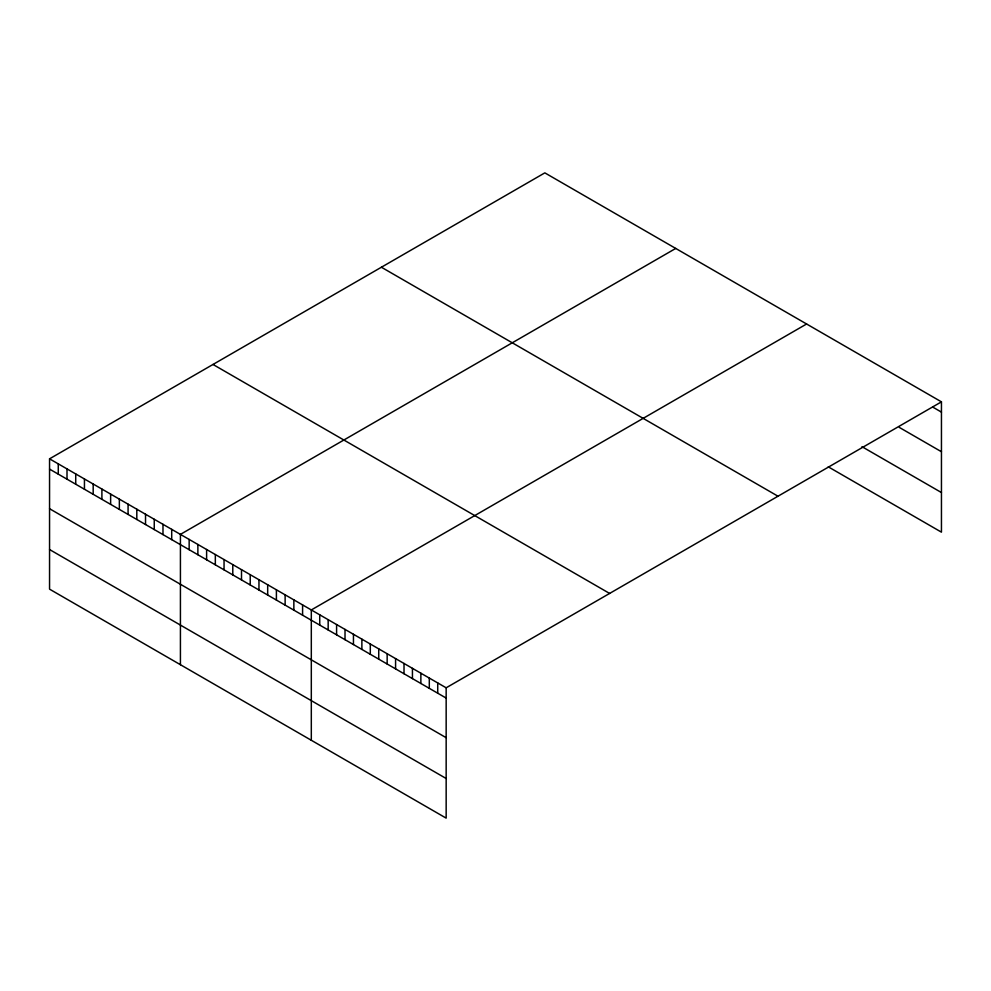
<?xml version="1.0" encoding="UTF-8"?>
<svg xmlns="http://www.w3.org/2000/svg" width="991" height="991" viewBox="0 0 991 991"><rect width="100%" height="100%" fill="white"/><g stroke="black" fill="none" stroke-linecap="round" stroke-linejoin="round"><path stroke-width="1.49" d="M49.55 458.833L446.161 687.804L446.161 818.132L49.55 589.149L49.55 458.833L544.839 172.868L941.45 401.85L941.45 532.167L828.278 466.835M675.726 248.431L180.424 534.384L180.424 664.713M806.6 323.995L311.31 609.948L311.31 740.277M446.161 687.804L941.45 401.85M933.027 407.251L941.45 412.12M899.308 427.406L941.45 451.735M861.984 446.681L941.45 492.552M381.399 267.236L777.997 496.218M213.003 364.465L609.601 593.436M49.55 469.102L446.161 698.073M49.55 508.717L446.161 737.688M49.55 549.534L446.161 778.505M437.725 682.935L437.725 693.205M429.301 678.079L429.301 688.349M420.865 673.211L420.865 683.48M412.442 668.343L412.442 678.612M404.018 663.475L404.018 673.744M395.582 658.606L395.582 668.875M387.159 653.75L387.159 664.02M378.735 648.882L378.735 659.151M370.3 644.014L370.3 654.283M361.876 639.145L361.876 649.415M353.453 634.277L353.453 644.546M345.017 629.421L345.017 639.69M336.593 624.553L336.593 634.822M328.17 619.685L328.17 629.954M319.734 614.816L319.734 625.086M302.589 604.919L302.589 615.188M293.856 599.877L293.856 610.146M285.135 594.835L285.135 605.105M276.402 589.806L276.402 600.075M267.681 584.764L267.681 595.034M258.961 579.723L258.961 589.992M250.227 574.693L250.227 584.963M241.507 569.652L241.507 579.921M232.786 564.61L232.786 574.891M224.053 559.581L224.053 569.85M215.332 554.539L215.332 564.808M206.611 549.497L206.611 559.779M197.878 544.468L197.878 554.737M189.157 539.426L189.157 549.695M171.703 529.355L171.703 539.624M162.982 524.313L162.982 534.583M154.249 519.284L154.249 529.553M145.528 514.242L145.528 524.512M136.808 509.201L136.808 519.47M128.074 504.171L128.074 514.44M119.354 499.13L119.354 509.399M110.633 494.088L110.633 504.357M101.9 489.059L101.9 499.328M93.179 484.017L93.179 494.286M84.446 478.975L84.446 489.244M75.725 473.946L75.725 484.215M67.004 468.904L67.004 479.173M58.271 463.862L58.271 474.132"/></g></svg>
